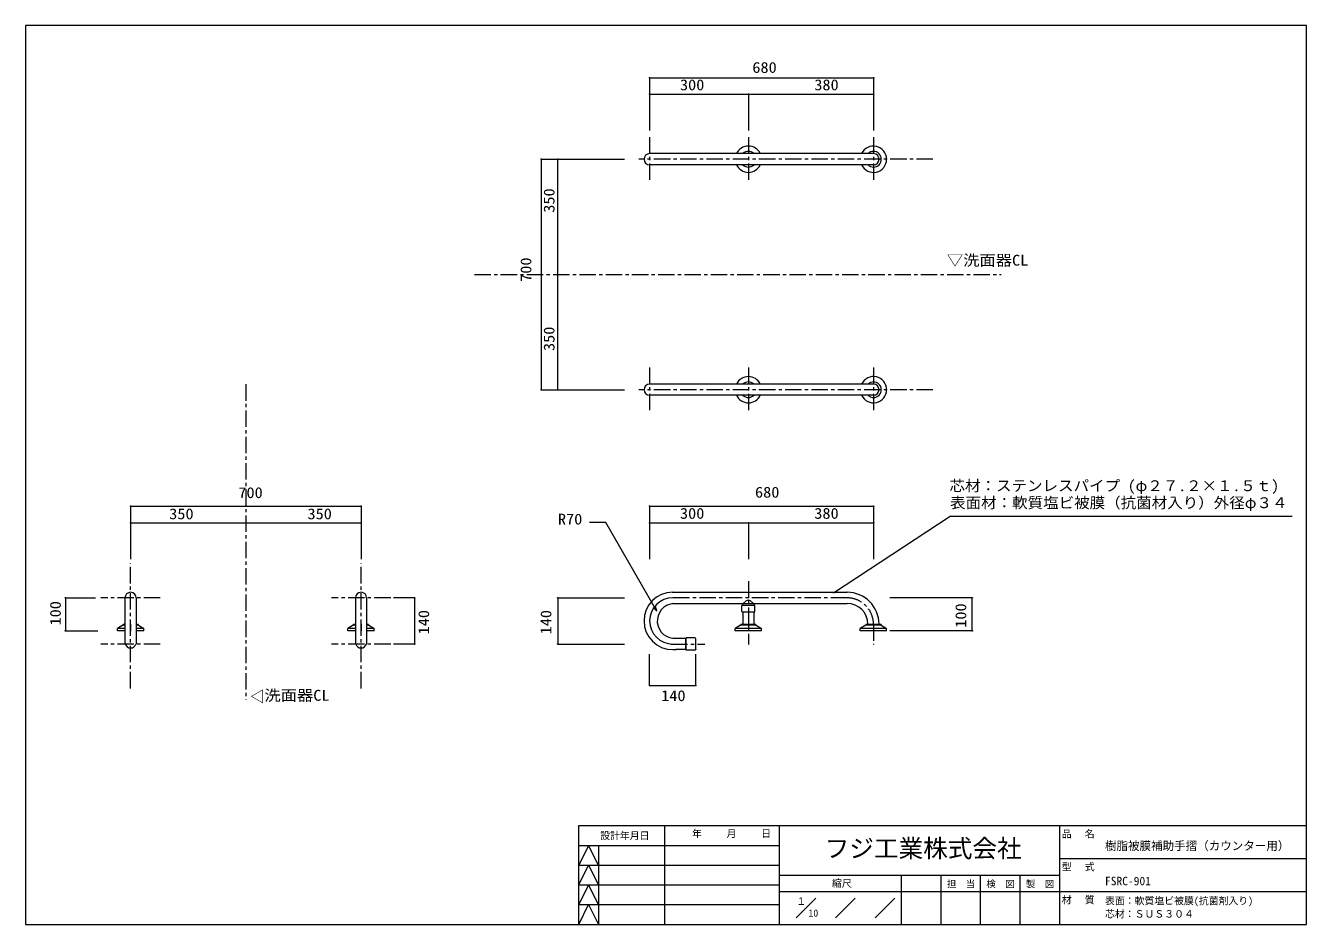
# Model space of a CAD drawing. Units: millimetres, scale not verified. Extents: x -1952 to 1949, y -1350 to 1388.
import ezdxf
from ezdxf.enums import TextEntityAlignment as Align

# ---------------------------------------------------------------- set-up
doc = ezdxf.new("R2010")
doc.units = ezdxf.units.MM
doc.header["$LTSCALE"] = 10
doc.header["$PDMODE"] = 32
doc.header["$PDSIZE"] = 2
doc.linetypes.add('CHAIN1', pattern=[8, 5, -1, 1, -1])
doc.layers.add('0-1', color=7, linetype='Continuous')
doc.layers.add('8-0', color=7, linetype='Continuous', lineweight=9)
doc.styles.add('ＭＳ ゴシック', font='')
doc.styles.get('ＭＳ ゴシック').set_extended_font_data('MS Gothic')

# ---------------------------------------------------------------- blocks, each defined once
blk = doc.blocks.new('GMM001')
at = {"layer": '0-1', "style": 'ＭＳ ゴシック'}
for s, p in [('担\u3000当', (279.8, 10.6333)), ('検\u3000図', (291.8, 10.6333)), ('製\u3000図', (303.8, 10.6333))]:
    blk.add_text(s, height=2.053, dxfattribs=at).set_placement(p, align=Align.BOTTOM_LEFT)

msp = doc.modelspace()

# ---------------------------------------------------------------- linework, layer by layer
at = {"layer": '8-0'}
for p, q in [((-1952.27, 1388.01), (-1952.27, -1350.05)), ((1949.2, 1388.01), (-1952.27, 1388.01)), ((1949.2, -1350.05), (1949.2, 1388.01)), ((-51.48, 1228.98), (630.53, 1228.98)), ((-51.48, 1228.98), (-51.48, 1068.08)), ((630.53, 1228.98), (630.53, 1068.08)), ((-51.48, 1178.84), (249.41, 1178.84)), ((-51.48, 1178.84), (-51.48, 1068.08)), ((249.41, 1178.84), (249.41, 1068.08)), ((249.41, 1178.84), (630.53, 1178.84)), ((630.53, 1178.84), (630.53, 1068.08)), ((-381.54, 980.97), (-381.54, 278.9)), ((-381.54, 980.97), (-127.81, 980.97)), ((-331.39, 629.94), (-331.39, 980.97)), ((532.54, 998.02), (-51.48, 998.02)), ((630.53, 998.02), (486.31, 998.02)), ((630.53, 998.02), (532.54, 998.02)), ((363.54, 963.92), (-51.48, 963.92)), ((630.53, 963.92), (363.54, 963.92)), ((630.53, 963.92), (517.2, 963.92)), ((-331.39, 278.9), (-331.39, 629.94)), ((-381.54, 278.9), (-127.81, 278.9)), ((532.54, 295.95), (-51.48, 295.95)), ((630.53, 295.95), (486.31, 295.95)), ((630.53, 295.95), (532.54, 295.95)), ((363.54, 261.85), (-51.48, 261.85)), ((630.53, 261.85), (363.54, 261.85)), ((630.53, 261.85), (517.2, 261.85)), ((-1632.5, -76.2), (-930.43, -76.2)), ((-1632.5, -76.2), (-1632.5, -237.1)), ((-930.43, -76.2), (-930.43, -237.1)), ((-51.48, -76.2), (-51.48, -237.1)), ((-51.48, -76.2), (630.53, -76.2)), ((630.53, -76.2), (630.53, -237.1)), ((-1632.5, -126.35), (-1281.47, -126.35)), ((-1632.5, -126.35), (-1632.5, -237.1)), ((-1281.47, -126.35), (-930.43, -126.35)), ((-930.43, -126.35), (-930.43, -237.1)), ((-185.29, -126.11), (-234.97, -126.11)), ((-29.6, -395.77), (-185.29, -126.11)), ((-51.48, -126.35), (249.41, -126.35)), ((-51.48, -126.35), (-51.48, -237.1)), ((249.41, -126.35), (249.41, -237.1)), ((249.41, -126.35), (630.53, -126.35)), ((630.53, -126.35), (630.53, -237.1)), ((17.35, -338.45), (550.29, -338.45)), ((-1830.96, -355.5), (-1830.96, -455.79)), ((-1830.96, -355.5), (-1739.22, -355.5)), ((-1649.55, -355.5), (-1649.55, -495.43)), ((-1615.45, -355.5), (-1615.45, -495.98)), ((-947.48, -355.5), (-947.48, -495.73)), ((-913.38, -355.5), (-913.38, -495.95)), ((-767.69, -355.53), (-831.92, -355.53)), ((-767.69, -355.53), (-767.69, -495.91)), ((-331.39, -355.53), (-127.81, -355.53)), ((-331.39, -355.53), (-331.39, -495.91)), ((-29.6, -395.77), (-40.24, -385.14)), ((-29.6, -395.77), (-33.49, -381.24)), ((19.31, -372.55), (550.29, -372.55)), ((229.85, -396.88), (229.85, -378.83)), ((230.85, -377.83), (267.96, -377.83)), ((230.85, -377.83), (230.9, -377.83)), ((232.21, -376.52), (232.21, -373.78)), ((232.57, -373.01), (242.32, -364.83)), ((266.25, -373.31), (256.14, -364.83)), ((266.61, -376.52), (266.61, -374.08)), ((267.96, -377.83), (267.91, -377.83)), ((268.97, -396.88), (268.97, -378.83)), ((931.19, -355.5), (680.66, -355.5)), ((931.19, -455.79), (931.19, -355.5)), ((230.85, -397.89), (267.96, -397.89)), ((232.36, -397.89), (232.36, -436.74)), ((266.46, -397.89), (266.46, -436.74)), ((-1830.96, -455.79), (-1732.15, -455.79)), ((-1656.32, -438.24), (-1672.61, -448.77)), ((-1672.61, -455.79), (-1672.61, -448.77)), ((-1649.55, -448.77), (-1672.61, -448.77)), ((-1649.55, -455.79), (-1672.61, -455.79)), ((-1656.32, -438.24), (-1655.57, -438.24)), ((-1655.57, -436.74), (-1655.57, -438.24)), ((-1655.57, -436.74), (-1655.57, -438.24)), ((-1655.57, -436.74), (-1655.57, -438.24)), ((-1655.57, -436.74), (-1655.57, -438.24)), ((-1649.55, -436.74), (-1655.57, -436.74)), ((-1649.55, -438.24), (-1655.57, -438.24)), ((-1649.55, -435.73), (-1649.55, -436.74)), ((-1615.45, -435.73), (-1615.45, -436.74)), ((-1609.43, -436.74), (-1615.45, -436.74)), ((-1609.43, -438.24), (-1615.45, -438.24)), ((-1592.39, -448.77), (-1615.45, -448.77)), ((-1592.39, -455.79), (-1615.45, -455.79)), ((-1609.43, -436.74), (-1609.43, -438.24)), ((-1609.43, -436.74), (-1609.43, -438.24)), ((-1608.68, -438.24), (-1609.43, -438.24)), ((-1608.68, -438.24), (-1592.39, -448.77)), ((-1592.39, -455.79), (-1592.39, -448.77)), ((-954.25, -438.24), (-970.54, -448.77)), ((-970.54, -455.79), (-970.54, -448.77)), ((-947.48, -448.77), (-970.54, -448.77)), ((-947.48, -455.79), (-970.54, -455.79)), ((-954.25, -438.24), (-953.5, -438.24)), ((-953.5, -436.74), (-953.5, -438.24)), ((-953.5, -436.74), (-953.5, -438.24)), ((-953.5, -436.74), (-953.5, -438.24)), ((-953.5, -436.74), (-953.5, -438.24)), ((-947.48, -436.74), (-953.5, -436.74)), ((-947.48, -438.24), (-953.5, -438.24)), ((-947.48, -435.73), (-947.48, -436.74)), ((-913.38, -435.73), (-913.38, -436.74)), ((-907.37, -436.74), (-913.38, -436.74)), ((-907.37, -438.24), (-913.38, -438.24)), ((-890.33, -448.77), (-913.38, -448.77)), ((-890.33, -455.79), (-913.38, -455.79)), ((-907.37, -436.74), (-907.37, -438.24)), ((-907.37, -436.74), (-907.37, -438.24)), ((-906.61, -438.24), (-907.37, -438.24)), ((-906.61, -438.24), (-890.33, -448.77)), ((-890.33, -455.79), (-890.33, -448.77)), ((225.59, -438.24), (209.3, -448.77)), ((209.3, -455.79), (209.3, -448.77)), ((289.52, -455.79), (209.3, -455.79)), ((225.59, -438.24), (226.34, -438.24)), ((226.34, -436.74), (226.34, -438.24)), ((226.34, -436.74), (226.34, -438.24)), ((226.34, -436.74), (226.34, -438.24)), ((226.34, -436.74), (226.34, -438.24)), ((272.48, -436.74), (226.34, -436.74)), ((272.48, -438.24), (226.34, -438.24)), ((232.36, -435.73), (232.36, -436.74)), ((266.46, -435.73), (266.46, -436.74)), ((272.48, -436.74), (272.48, -438.24)), ((272.48, -436.74), (272.48, -438.24)), ((273.23, -438.24), (272.48, -438.24)), ((273.23, -438.24), (289.52, -448.77)), ((606.71, -438.24), (590.42, -448.77)), ((590.42, -455.79), (590.42, -448.77)), ((670.64, -455.79), (590.42, -455.79)), ((606.71, -438.24), (607.46, -438.24)), ((607.46, -436.74), (607.46, -438.24)), ((607.46, -436.74), (607.46, -438.24)), ((607.46, -436.74), (607.46, -438.24)), ((607.46, -436.74), (607.46, -438.24)), ((653.6, -436.74), (607.46, -436.74)), ((653.6, -438.24), (607.46, -438.24)), ((613.48, -435.73), (613.48, -436.74)), ((647.58, -435.73), (647.58, -436.74)), ((653.6, -436.74), (653.6, -438.24)), ((653.6, -436.74), (653.6, -438.24)), ((654.35, -438.24), (653.6, -438.24)), ((654.35, -438.24), (670.64, -448.77)), ((931.19, -455.79), (680.66, -455.79)), ((-767.69, -495.91), (-831.92, -495.91)), ((-331.39, -495.91), (-127.81, -495.91)), ((-331.39, -495.91), (-127.81, -495.91)), ((58.85, -478.86), (29.72, -478.86)), ((85.93, -477.36), (59.85, -477.36)), ((88.94, -513.16), (88.94, -480.36)), ((-51.48, -622.54), (-51.48, -526.53)), ((19.25, -512.92), (29.57, -512.96)), ((58.85, -512.96), (27.81, -512.96)), ((58.85, -512.96), (59.85, -514.46)), ((88.94, -511.46), (88.94, -512.89)), ((88.94, -622.54), (88.94, -526.53)), ((-51.48, -622.54), (88.94, -622.54)), ((-6.55, -1049.16), (-6.55, -1350.05)), ((344.48, -1350.05), (344.48, -1049.16)), ((1196.99, -1049.16), (1196.99, -1350.05)), ((-267.32, -1109.34), (344.48, -1109.34)), ((-207.14, -1109.34), (-207.14, -1350.05)), ((-267.32, -1169.52), (344.48, -1169.52)), ((1196.99, -1149.46), (1949.2, -1149.46)), ((344.48, -1199.6), (1196.99, -1199.6)), ((715.57, -1350.05), (715.57, -1199.6)), ((835.93, -1199.6), (835.93, -1350.05)), ((956.28, -1350.05), (956.28, -1199.6)), ((1076.63, -1199.6), (1076.63, -1350.05)), ((-267.32, -1229.69), (344.48, -1229.69)), ((344.48, -1249.75), (1196.99, -1249.75)), ((394.63, -1329.99), (454.8, -1269.81)), ((514.98, -1329.99), (575.16, -1269.81)), ((635.34, -1329.99), (695.51, -1269.81)), ((1196.99, -1249.75), (1949.2, -1249.75)), ((-267.32, -1289.87), (344.48, -1289.87)), ((-1952.27, -1350.05), (1949.2, -1350.05))]:
    msp.add_line(p, q, dxfattribs=at)
at = {"layer": '8-0', "linetype": 'CHAIN1'}
for p, q in [((-51.48, 1048.17), (-51.48, 913.77)), ((249.41, 1048.17), (249.41, 913.77)), ((630.53, 1048.17), (630.53, 913.77)), ((811.71, 980.97), (-84.58, 980.97)), ((-585.22, 629.94), (1019.74, 629.94)), ((-51.48, 346.1), (-51.48, 211.71)), ((249.41, 346.1), (249.41, 211.71)), ((630.53, 346.1), (630.53, 211.71)), ((-1281.47, 295.36), (-1281.47, -665.61)), ((811.71, 278.9), (-84.58, 278.9)), ((-1632.5, -631.08), (-1632.5, -249.28)), ((-930.43, -631.08), (-930.43, -249.28)), ((249.41, -304.72), (249.41, -497.57)), ((-1542.23, -355.5), (-1722.76, -355.5)), ((-840.17, -355.5), (-1020.7, -355.5)), ((550.29, -355.5), (18.82, -355.5)), ((-1632.5, -435.73), (-1632.5, -455.79)), ((-930.43, -435.73), (-930.43, -455.79)), ((249.41, -435.73), (249.41, -455.79)), ((630.53, -435.73), (630.53, -497.57)), ((-1542.23, -495.91), (-1722.76, -495.91)), ((-840.17, -495.91), (-1020.7, -495.91)), ((14.3, -495.91), (117.23, -495.91))]:
    msp.add_line(p, q, dxfattribs=at)
at = {"layer": '8-0'}
for points in [[(508.69, -340.13), (864.04, -106.12), (1906.29, -106.12)], [(289.52, -455.79), (289.52, -448.77), (209.3, -448.77)], [(670.64, -455.79), (670.64, -448.77), (590.42, -448.77)], [(58.85, -512.96), (58.85, -478.86), (59.85, -477.36)], [(85.93, -514.46), (59.85, -514.46), (59.85, -477.36)], [(-267.32, -1350.05), (-267.32, -1049.16), (1949.2, -1049.16)], [(-207.14, -1169.52), (-237.23, -1109.34), (-267.32, -1169.52)], [(-267.32, -1229.69), (-237.23, -1169.52), (-207.14, -1229.69)], [(-207.14, -1289.87), (-237.23, -1229.69), (-267.32, -1289.87)], [(-267.32, -1350.05), (-237.23, -1289.87), (-207.14, -1350.05)]]:
    msp.add_lwpolyline(points, dxfattribs=at)
for centre, radius, start, end in [((249.41, 980.97), 40, 25.23004, 154.76996), ((630.53, 980.97), 40, 205.23004, 154.76996), ((-51.48, 980.97), 17.05, 90, 270), ((249.41, 980.97), 23.82, 45.70794, 134.29206), ((630.53, 980.97), 23.82, 45.70794, 134.29206), ((630.53, 980.97), 23.82, 225.70794, 45.70794), ((630.53, 980.97), 17.05, 270, 90), ((249.41, 980.97), 40, 205.23004, 334.76996), ((249.41, 980.97), 23.82, 225.70794, 314.29206), ((249.41, 278.9), 40, 25.23004, 154.76996), ((630.53, 278.9), 40, 205.23004, 154.76996), ((-51.48, 278.9), 17.05, 90, 270), ((249.41, 278.9), 23.82, 45.70794, 134.29206), ((630.53, 278.9), 23.82, 45.70794, 134.29206), ((630.53, 278.9), 23.82, 225.70794, 45.70794), ((630.53, 278.9), 17.05, 270, 90), ((249.41, 278.9), 40, 205.23004, 334.76996), ((249.41, 278.9), 23.82, 225.70794, 314.29206), ((-1632.5, -355.5), 17.05, 0, 180), ((-930.43, -355.5), 17.05, 0, 180), ((19.01, -425.43), 87.49, 90.15523, 270.15523), ((550.29, -435.73), 97.29, 0, 90), ((19.01, -425.43), 70.44, 90.15523, 270.15523), ((24.79, -425.68), 52.98, 95.51268, 275.51268), ((230.85, -378.83), 1, 90, 180), ((230.9, -376.52), 1.3, 270, 360), ((233.21, -373.78), 1, 130, 180), ((249.23, -373.83), 11.35, 52.5, 127.5), ((265.61, -374.08), 1, 0, 50), ((267.91, -376.52), 1.3, 180, 270), ((267.96, -378.83), 1, 0, 90), ((550.29, -435.73), 63.19, 0, 90), ((230.85, -396.88), 1, 180, 270), ((267.96, -396.88), 1, 270, 360), ((-1632.5, -490.9), 17.05, 197.10464, 342.89536), ((-930.43, -490.9), 17.05, 197.10464, 342.89536), ((85.93, -480.36), 3.01, 0, 90), ((85.93, -511.46), 3.01, 270, 0)]:
    msp.add_arc(centre, radius, start, end, dxfattribs=at)
at = {"layer": '8-0', "linetype": 'CHAIN1'}
msp.add_arc((550.29, -435.73), 80.24, 0, 90, dxfattribs=at)
at = {"layer": '8-0'}
for p in [(-51.48, 1228.98), (630.53, 1228.98), (-51.48, 1178.84), (249.41, 1178.84), (630.53, 1178.84), (-381.54, 980.97), (-331.39, 980.97), (-331.39, 629.94), (-381.54, 278.9), (-331.39, 278.9), (-1632.5, -76.2), (-930.43, -76.2), (-51.48, -76.2), (630.53, -76.2), (-1632.5, -126.35), (-1281.47, -126.35), (-930.43, -126.35), (-51.48, -126.35), (249.41, -126.35), (630.53, -126.35), (-1830.96, -355.5), (-767.69, -355.53), (-331.39, -355.53), (931.19, -355.5), (-1830.96, -455.79), (931.19, -455.79), (-767.69, -495.91), (-331.39, -495.91), (-51.48, -622.54), (88.94, -622.54)]:
    msp.add_point(p, dxfattribs=at)

# ---------------------------------------------------------------- block references
at = {"layer": '8-0', "xscale": 10.0295, "yscale": 10.0295}
msp.add_blockref('GMM001', (-1952.27, -1350.05), dxfattribs=at)

# ---------------------------------------------------------------- texts
at = {"layer": '8-0', "style": 'ＭＳ ゴシック'}
for s, height, width, p in [('680', 33.09, 1.1, (261.47, 1234.15)), ('300', 33.09, 1.1, (40.98, 1181.15)), ('380', 33.09, 1.1, (450.18, 1181.15)), ('▽洗面器CL', 33.09, 1.1, (854.04, 646.8)), ('芯材：ステンレスパイプ (φ２７.２×１.５ｔ)', 32.99, 1.05, (862.01, -40.09)), ('700', 33.09, 1.1, (-1304.27, -61.25)), ('680', 33.09, 1.1, (269.65, -59.92)), ('表面材：軟質塩ビ被膜（抗菌材入り）外径φ３４', 32.99, 1.05, (863.77, -91.89)), ('350', 33.09, 1.1, (-1514.89, -125.8)), ('350', 33.09, 1.1, (-1093.65, -125.8)), ('R70', 33.09, 1.1, (-330.79, -141.9)), ('300', 33.09, 1.1, (40.98, -124.3)), ('380', 33.09, 1.1, (450.18, -124.3)), ('洗面器CL', 33.09, 1.1, (-1224.91, -678.66)), ('140', 33.09, 1.1, (-16.24, -679.74))]:
    msp.add_text(s, height=height, dxfattribs=dict(at, width=width)).set_placement(p, align=Align.BOTTOM_LEFT)
at = {"layer": '8-0', "style": 'ＭＳ ゴシック', "width": 1.1}
for s, p in [('350', (-331.24, 817.99)), ('700', (-401.86, 607.37)), ('350', (-331.24, 396.75)), ('100', (-1835.11, -439.46)), ('100', (922.94, -446.39)), ('140', (-713.13, -466.66)), ('140', (-340.81, -466.66))]:
    msp.add_text(s, height=33.09, rotation=90, dxfattribs=at).set_placement(p, align=Align.BOTTOM_LEFT)
at = {"layer": '8-0', "style": 'ＭＳ ゴシック'}
msp.add_text('▽', height=33.09, rotation=270, dxfattribs=at).set_placement((-1273.08, -632.83), align=Align.BOTTOM_LEFT)
for s, height, p in [('設計年月日', 22.06, (-202.13, -1097.3)), ('年', 22.06, (77.8, -1090.94)), ('月', 22.06, (183.11, -1090.94)), ('日', 22.06, (288.42, -1090.94)), ('フジ工業株式会社', 54.97, (481.93, -1162.52)), ('品', 22.06, (1204.01, -1092.29)), ('名', 22.06, (1274.21, -1092.29)), ('樹脂被膜補助手摺（カウンター用）', 25.74, (1335.67, -1131.41)), ('型', 22.06, (1204.01, -1192.58)), ('式', 22.06, (1274.21, -1192.58)), ('FSRC-901', 25.74, (1335.67, -1238.6)), ('縮尺', 22.06, (503.95, -1242.73)), ('１', 22.06, (395.18, -1297.23)), ('材', 22.06, (1204.01, -1292.88)), ('質', 22.06, (1274.21, -1292.88)), ('表面：軟質塩ビ被膜(抗菌剤入り)', 22.06, (1335.67, -1295.82)), ('10', 22.06, (432.23, -1333.26)), ('芯材：ＳＵＳ３０４', 22.06, (1335.67, -1335.94))]:
    msp.add_text(s, height=height, dxfattribs=at).set_placement(p, align=Align.BOTTOM_LEFT)

doc.saveas('drawing.dxf')
